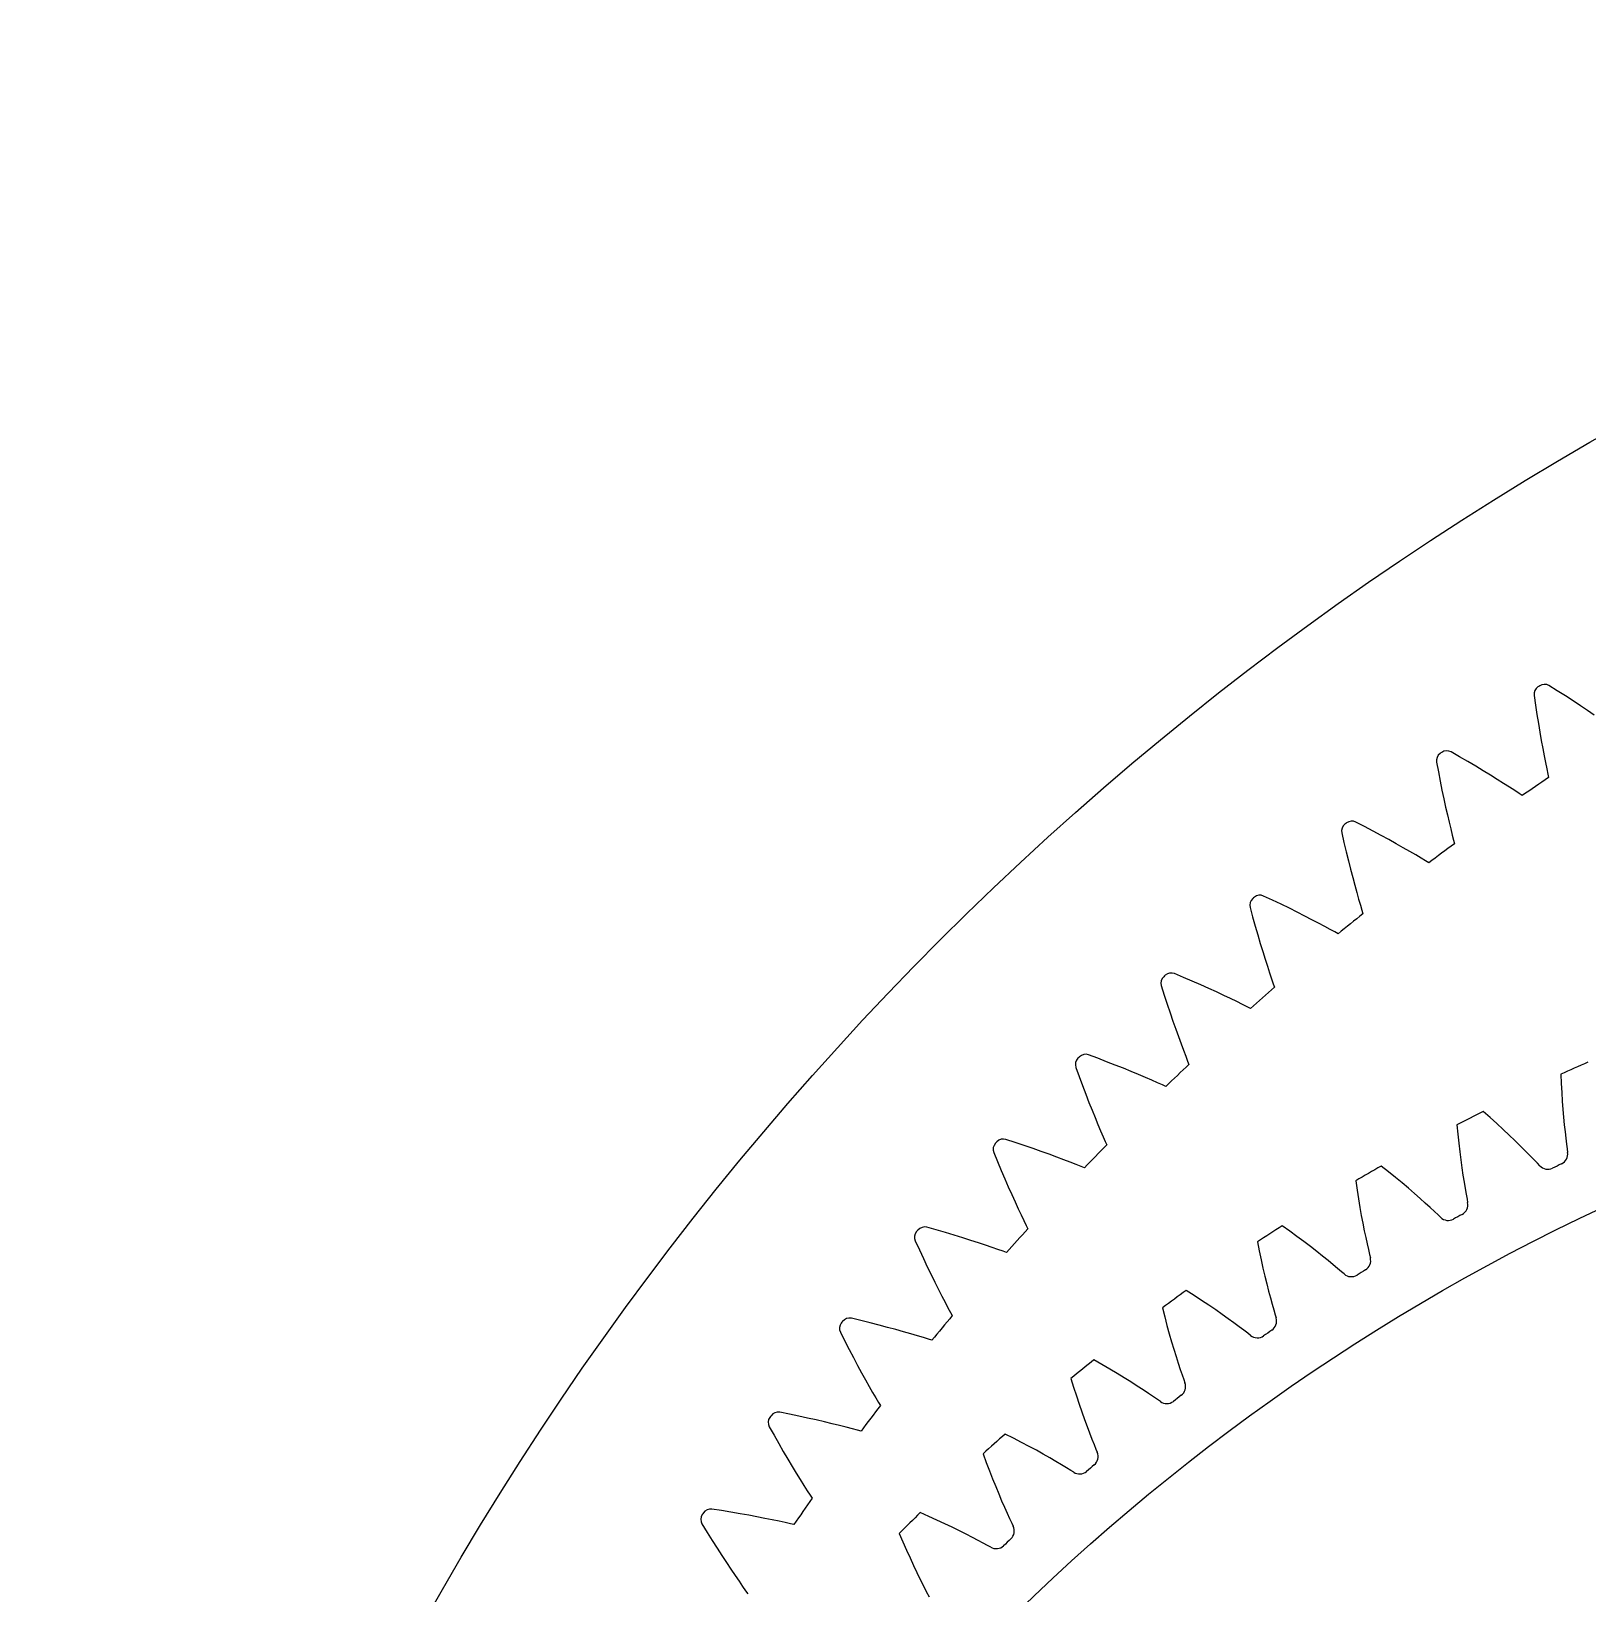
# Model space of a CAD drawing. Header units: millimetres. Extents: x -128 to 128, y -128 to 128.
# Drawn here: x -128.5 to -64, y 63.8 to 128.5 of the extents above; entities that cross this region are included whole.
import ezdxf

# ---------------------------------------------------------------- set-up
doc = ezdxf.new("R2010")
doc.units = ezdxf.units.MM

msp = doc.modelspace()

# ---------------------------------------------------------------- linework, layer by layer
at = {"layer": 'journal'}
msp.add_circle((-26.25, 0), 88, dxfattribs=at)
at = {"layer": 'outer'}
msp.add_circle((0, 0), 128.494929, dxfattribs=at)
at = {"layer": 'output_ring'}
for p, q in [((-66.266322, 100.989546), (-66.207424, 100.586258)), ((-65.303283, 101.175588), (-65.648483, 101.392262)), ((-64.97053, 100.96361), (-65.303283, 101.175588)), ((-64.651248, 100.756706), (-64.97053, 100.96361)), ((-66.207424, 100.586258), (-66.147798, 100.196254)), ((-64.346138, 100.55567), (-64.651248, 100.756706)), ((-64.056095, 100.361462), (-64.346138, 100.55567)), ((-63.782305, 100.175275), (-64.056095, 100.361462)), ((-66.147798, 100.196254), (-66.087375, 99.820622)), ((-66.087375, 99.820622), (-66.026602, 99.460324)), ((-66.026602, 99.460324), (-65.965994, 99.116568)), ((-65.965994, 99.116568), (-65.906164, 98.790919)), ((-69.349836, 98.446019), (-69.703533, 98.648525)), ((-69.008766, 98.2477), (-69.349836, 98.446019)), ((-65.906164, 98.790919), (-65.847872, 98.485496)), ((-65.847872, 98.485496), (-65.792112, 98.20335)), ((-70.304544, 98.221103), (-70.229351, 97.820533)), ((-70.229351, 97.820533), (-70.153968, 97.433265)), ((-68.681361, 98.053905), (-69.008766, 98.2477)), ((-68.368354, 97.865399), (-68.681361, 98.053905)), ((-68.07068, 97.683105), (-68.368354, 97.865399)), ((-65.792112, 98.20335), (-65.74031, 97.949325)), ((-65.74031, 97.949325), (-65.694897, 97.732607)), ((-65.694897, 97.732607), (-65.663261, 97.584752)), ((-70.153968, 97.433265), (-70.078373, 97.06039)), ((-67.789569, 97.508167), (-68.07068, 97.683105)), ((-67.526715, 97.342067), (-67.789569, 97.508167)), ((-67.284594, 97.186848), (-67.526715, 97.342067)), ((-67.06719, 97.045611), (-67.284594, 97.186848)), ((-70.078373, 97.06039), (-70.003049, 96.702851)), ((-70.003049, 96.702851), (-69.928559, 96.361834)), ((-66.882161, 96.923983), (-67.06719, 97.045611)), ((-66.756166, 96.840394), (-66.882161, 96.923983)), ((-69.928559, 96.361834), (-69.855581, 96.038877)), ((-69.855581, 96.038877), (-69.78496, 95.736067)), ((-74.227256, 95.291282), (-74.135891, 94.894088)), ((-73.282447, 95.554703), (-73.64406, 95.74271)), ((-72.93362, 95.37037), (-73.282447, 95.554703)), ((-72.598631, 95.190002), (-72.93362, 95.37037)), ((-72.278242, 95.014336), (-72.598631, 95.190002)), ((-69.78496, 95.736067), (-69.717811, 95.456413)), ((-69.717811, 95.456413), (-69.655758, 95.204696)), ((-69.655758, 95.204696), (-69.601599, 94.989996)), ((-74.135891, 94.894088), (-74.044876, 94.510193)), ((-74.044876, 94.510193), (-73.954232, 94.140688)), ((-71.973424, 94.844255), (-72.278242, 95.014336)), ((-71.685455, 94.680852), (-71.973424, 94.844255)), ((-71.416085, 94.525541), (-71.685455, 94.680852)), ((-71.167873, 94.380262), (-71.416085, 94.525541)), ((-69.601599, 94.989996), (-69.563997, 94.843545)), ((-73.954232, 94.140688), (-73.86448, 93.786496)), ((-70.944924, 94.247952), (-71.167873, 94.380262)), ((-70.755118, 94.133922), (-70.944924, 94.247952)), ((-70.625839, 94.055508), (-70.755118, 94.133922)), ((-73.86448, 93.786496), (-73.776232, 93.448778)), ((-73.776232, 93.448778), (-73.690226, 93.129044)), ((-77.094655, 92.506392), (-77.46359, 92.679589)), ((-73.690226, 93.129044), (-73.607391, 92.829344)), ((-73.607391, 92.829344), (-73.528965, 92.552641)), ((-73.528965, 92.552641), (-73.456761, 92.303646)), ((-78.028013, 92.204898), (-77.920626, 91.811733)), ((-76.738644, 92.336346), (-77.094655, 92.506392)), ((-76.396621, 92.169702), (-76.738644, 92.336346)), ((-76.069376, 92.007164), (-76.396621, 92.169702)), ((-75.757916, 91.849576), (-76.069376, 92.007164)), ((-73.456761, 92.303646), (-73.393946, 92.091317)), ((-73.393946, 92.091317), (-73.35044, 91.946509)), ((-77.920626, 91.811733), (-77.814129, 91.431842)), ((-77.814129, 91.431842), (-77.708585, 91.066314)), ((-75.463561, 91.697978), (-75.757916, 91.849576)), ((-75.188119, 91.55371), (-75.463561, 91.697978)), ((-74.934223, 91.41861), (-75.188119, 91.55371)), ((-74.706096, 91.295443), (-74.934223, 91.41861)), ((-74.511825, 91.189199), (-74.706096, 91.295443)), ((-77.708585, 91.066314), (-77.604553, 90.71605)), ((-77.604553, 90.71605), (-77.502691, 90.382185)), ((-74.379473, 91.116088), (-74.511825, 91.189199)), ((-77.502691, 90.382185), (-77.403798, 90.066199)), ((-77.403798, 90.066199), (-77.308885, 89.770103)), ((-80.780197, 89.306092), (-81.155848, 89.464196)), ((-80.417588, 89.150614), (-80.780197, 89.306092)), ((-77.308885, 89.770103), (-77.21931, 89.496805)), ((-77.21931, 89.496805), (-77.137075, 89.25094)), ((-81.70057, 88.967021), (-81.577338, 88.578531)), ((-80.069092, 88.997968), (-80.417588, 89.150614)), ((-79.735529, 88.848825), (-80.069092, 88.997968)), ((-79.417938, 88.703988), (-79.735529, 88.848825)), ((-79.117682, 88.564443), (-79.417938, 88.703988)), ((-77.137075, 89.25094), (-77.065707, 89.041332)), ((-77.065707, 89.041332), (-77.016368, 88.898407)), ((-81.577338, 88.578531), (-81.455533, 88.203268)), ((-81.455533, 88.203268), (-81.335262, 87.842318)), ((-78.83662, 88.431457), (-79.117682, 88.564443)), ((-78.577457, 88.306757), (-78.83662, 88.431457)), ((-78.344525, 88.192936), (-78.577457, 88.306757)), ((-78.146108, 88.094652), (-78.344525, 88.192936)), ((-78.010903, 88.026965), (-78.146108, 88.094652)), ((-81.335262, 87.842318), (-81.217121, 87.496557)), ((-81.217121, 87.496557), (-81.101813, 87.167095)), ((-81.101813, 87.167095), (-80.990196, 86.855376)), ((-80.990196, 86.855376), (-80.883362, 86.56337)), ((-84.333017, 85.959063), (-84.714767, 86.101814)), ((-80.883362, 86.56337), (-80.782784, 86.293927)), ((-80.782784, 86.293927), (-80.690653, 86.051596)), ((-85.238893, 85.582972), (-85.100019, 85.199795)), ((-83.964405, 85.818408), (-84.333017, 85.959063)), ((-83.610009, 85.68001), (-83.964405, 85.818408)), ((-83.270676, 85.544507), (-83.610009, 85.68001)), ((-82.947477, 85.41266), (-83.270676, 85.544507)), ((-80.690653, 86.051596), (-80.610849, 85.845052)), ((-80.610849, 85.845052), (-80.555758, 85.704244)), ((-85.100019, 85.199795), (-84.963106, 84.829777)), ((-84.963106, 84.829777), (-84.828306, 84.473997)), ((-82.641812, 85.285398), (-82.947477, 85.41266)), ((-82.355591, 85.163911), (-82.641812, 85.285398)), ((-82.091588, 85.049816), (-82.355591, 85.163911)), ((-81.854235, 84.945529), (-82.091588, 85.049816)), ((-81.651998, 84.855366), (-81.854235, 84.945529)), ((-81.514161, 84.793214), (-81.651998, 84.855366)), ((-84.828306, 84.473997), (-84.69625, 84.133308)), ((-84.69625, 84.133308), (-84.567685, 83.808789)), ((-84.567685, 83.808789), (-84.443527, 83.50185)), ((-84.443527, 83.50185), (-84.324947, 83.214413)), ((-84.324947, 83.214413), (-84.213533, 82.949267)), ((-84.213533, 82.949267), (-84.111656, 82.71087)), ((-87.747278, 82.470804), (-88.134499, 82.597966)), ((-87.373269, 82.345202), (-87.747278, 82.470804)), ((-87.013556, 82.22128), (-87.373269, 82.345202)), ((-86.66901, 82.09964), (-87.013556, 82.22128)), ((-84.111656, 82.71087), (-84.023548, 82.507729)), ((-84.023548, 82.507729), (-83.962796, 82.369269)), ((-88.637169, 82.05831), (-88.48288, 81.681076)), ((-88.48288, 81.681076), (-88.331085, 81.31691)), ((-86.340733, 81.980999), (-86.66901, 82.09964)), ((-86.030162, 81.866229), (-86.340733, 81.980999)), ((-85.739253, 81.756441), (-86.030162, 81.866229)), ((-85.470843, 81.653138), (-85.739253, 81.756441)), ((-85.229459, 81.558556), (-85.470843, 81.653138)), ((-85.023734, 81.476663), (-85.229459, 81.558556)), ((-88.331085, 81.31691), (-88.181978, 80.966885)), ((-88.181978, 80.966885), (-88.036223, 80.631828)), ((-84.883491, 81.420148), (-85.023734, 81.476663)), ((-88.036223, 80.631828), (-87.894612, 80.312786)), ((-87.894612, 80.312786), (-87.758117, 80.011131)), ((-87.758117, 80.011131), (-87.627986, 79.728735)), ((-87.627986, 79.728735), (-87.505918, 79.468323)), ((-91.017371, 78.847045), (-91.409427, 78.95841)), ((-87.505918, 79.468323), (-87.394465, 79.234249)), ((-87.394465, 79.234249), (-87.298196, 79.034846)), ((-87.298196, 79.034846), (-87.231883, 78.898962)), ((-91.889814, 78.398827), (-91.720364, 78.028155)), ((-90.638579, 78.736703), (-91.017371, 78.847045)), ((-90.274139, 78.62746), (-90.638579, 78.736703)), ((-89.924947, 78.519884), (-90.274139, 78.62746)), ((-89.592132, 78.414644), (-89.924947, 78.519884)), ((-89.277165, 78.312554), (-89.592132, 78.414644)), ((-88.982045, 78.214645), (-89.277165, 78.312554)), ((-91.720364, 78.028155), (-91.553936, 77.67044)), ((-91.553936, 77.67044), (-91.390766, 77.326745)), ((-88.70967, 78.122305), (-88.982045, 78.214645)), ((-88.464651, 78.037583), (-88.70967, 78.122305)), ((-88.255776, 77.964094), (-88.464651, 78.037583)), ((-88.113358, 77.913309), (-88.255776, 77.964094)), ((-91.390766, 77.326745), (-91.231553, 76.99787)), ((-91.231553, 76.99787), (-91.077129, 76.684829)), ((-91.077129, 76.684829), (-90.928521, 76.388953)), ((-90.928521, 76.388953), (-90.787053, 76.112063)), ((-90.787053, 76.112063), (-90.654532, 75.856811)), ((-90.654532, 75.856811), (-90.533684, 75.627447)), ((-94.137922, 75.09374), (-94.53417, 75.189126)), ((-93.75497, 74.99884), (-94.137922, 75.09374)), ((-90.533684, 75.627447), (-90.429414, 75.432109)), ((-90.429414, 75.432109), (-90.357648, 75.299024)), ((-94.991485, 74.610534), (-94.807152, 74.247035)), ((-93.386402, 74.904456), (-93.75497, 74.99884)), ((-93.033138, 74.811119), (-93.386402, 74.904456)), ((-92.696331, 74.719453), (-93.033138, 74.811119)), ((-92.377485, 74.630211), (-92.696331, 74.719453)), ((-92.078641, 74.544343), (-92.377485, 74.630211)), ((-91.802746, 74.463117), (-92.078641, 74.544343)), ((-91.554495, 74.388394), (-91.802746, 74.463117)), ((-94.807152, 74.247035), (-94.626364, 73.896358)), ((-94.626364, 73.896358), (-94.4494, 73.559558)), ((-91.342814, 74.32343), (-91.554495, 74.388394)), ((-91.198455, 74.278459), (-91.342814, 74.32343)), ((-94.4494, 73.559558), (-94.27699, 73.237405)), ((-94.27699, 73.237405), (-94.110006, 72.93088)), ((-94.110006, 72.93088), (-93.94953, 72.641269)), ((-93.94953, 72.641269), (-93.796957, 72.37034)), ((-93.796957, 72.37034), (-93.654201, 72.120668)), ((-93.654201, 72.120668), (-93.524157, 71.896389)), ((-93.524157, 71.896389), (-93.412056, 71.705438)), ((-97.103806, 71.217057), (-97.503593, 71.296307)), ((-96.717322, 71.137754), (-97.103806, 71.217057)), ((-93.412056, 71.705438), (-93.334956, 71.57537)), ((-97.937084, 70.699657), (-97.738173, 70.343926)), ((-96.345232, 71.058384), (-96.717322, 71.137754)), ((-95.988475, 70.97944), (-96.345232, 71.058384)), ((-95.64823, 70.901499), (-95.988475, 70.97944)), ((-95.32603, 70.825252), (-95.64823, 70.901499)), ((-95.023951, 70.751565), (-95.32603, 70.825252)), ((-94.744991, 70.681586), (-95.023951, 70.751565)), ((-94.493916, 70.616985), (-94.744991, 70.681586)), ((-94.279776, 70.560653), (-94.493916, 70.616985)), ((-94.133713, 70.521569), (-94.279776, 70.560653)), ((-97.738173, 70.343926), (-97.543321, 70.000864)), ((-97.543321, 70.000864), (-97.352853, 69.671512)), ((-97.352853, 69.671512), (-97.167529, 69.356611)), ((-97.167529, 69.356611), (-96.988261, 69.057105)), ((-96.988261, 69.057105), (-96.81618, 68.774235)), ((-96.81618, 68.774235), (-96.652753, 68.509712)), ((-96.652753, 68.509712), (-96.499996, 68.26603)), ((-96.499996, 68.26603), (-96.360969, 68.047206)), ((-96.360969, 68.047206), (-96.241222, 67.860954)), ((-96.241222, 67.860954), (-96.158915, 67.734118)), ((-100.721774, 66.67262), (-100.508609, 66.325243)), ((-99.910147, 67.223365), (-100.312818, 67.286347)), ((-99.520767, 67.159789), (-99.910147, 67.223365)), ((-99.145767, 67.095564), (-99.520767, 67.159789)), ((-98.786103, 67.031142), (-99.145767, 67.095564)), ((-98.442979, 66.967053), (-98.786103, 67.031142)), ((-98.117954, 66.903926), (-98.442979, 66.967053)), ((-97.813137, 66.842542), (-98.117954, 66.903926)), ((-97.531571, 66.783926), (-97.813137, 66.842542)), ((-97.278083, 66.729552), (-97.531571, 66.783926)), ((-97.061837, 66.681946), (-97.278083, 66.729552)), ((-96.91431, 66.648812), (-97.061837, 66.681946)), ((-100.508609, 66.325243), (-100.300015, 65.990359)), ((-100.300015, 65.990359), (-100.096357, 65.668996)), ((-100.096357, 65.668996), (-99.898423, 65.361864)), ((-99.898423, 65.361864), (-99.707164, 65.069869)), ((-99.707164, 65.069869), (-99.523762, 64.794206)), ((-99.523762, 64.794206), (-99.349748, 64.536522)), ((-99.349748, 64.536522), (-99.187241, 64.299231)), ((-99.187241, 64.299231), (-99.039461, 64.086221)), ((-99.039461, 64.086221), (-98.912265, 63.904975)), ((-98.912265, 63.904975), (-98.824885, 63.781579))]:
    msp.add_line(p, q, dxfattribs=at)
for centre, radius, start, end in [((-65.909619, 101.038152), 0.36, 123.117378, 187.759522), ((0, 0), 120.994929, 123.076171, 123.117378), ((-65.836935, 101.085528), 0.36, 58.434027, 123.076171), ((-69.950104, 98.284124), 0.36, 125.439958, 190.082102), ((0, 0), 120.994929, 125.398751, 125.439958), ((-69.8794, 98.334406), 0.36, 60.756608, 125.398751), ((0, 0), 117.619929, 123.935996, 124.580133), ((-73.807053, 95.421722), 0.36, 63.079188, 127.721332), ((-73.875661, 95.368615), 0.36, 127.762539, 192.404683), ((0, 0), 120.994929, 127.721332, 127.762539), ((0, 0), 117.619929, 126.258577, 126.902714), ((-77.67984, 92.296416), 0.36, 130.08512, 194.727263), ((0, 0), 120.994929, 130.043913, 130.08512), ((-77.613441, 92.352259), 0.36, 65.401769, 130.043913), ((0, 0), 117.619929, 128.581157, 129.225294), ((-81.356392, 89.072574), 0.36, 132.4077, 197.049844), ((0, 0), 120.994929, 132.366493, 132.4077), ((-81.29231, 89.131062), 0.36, 67.724349, 132.366493), ((0, 0), 117.619929, 130.903738, 131.547875), ((-84.837617, 85.763423), 0.36, 70.04693, 134.689074), ((-84.899275, 85.702386), 0.36, 134.730281, 199.372425), ((0, 0), 120.994929, 134.689074, 134.730281), ((0, 0), 117.619929, 133.226319, 133.870455), ((-88.30267, 82.19139), 0.36, 137.052862, 201.695005), ((0, 0), 120.994929, 137.011655, 137.052862), ((-88.243535, 82.254875), 0.36, 72.369511, 137.011655), ((0, 0), 117.619929, 135.548899, 136.193036), ((-91.504469, 78.611183), 0.36, 74.692091, 139.334235), ((-91.560983, 78.545353), 0.36, 139.375442, 204.017586), ((0, 0), 120.994929, 139.334235, 139.375442), ((0, 0), 117.619929, 137.87148, 138.515617), ((-94.615062, 74.838332), 0.36, 77.014672, 141.656816), ((0, 0), 117.619929, 140.194061, 140.838197), ((-94.668861, 74.770266), 0.36, 141.698023, 206.340167), ((0, 0), 120.994929, 141.656816, 141.698023), ((-97.570203, 70.942523), 0.36, 79.337253, 143.979397), ((0, 0), 117.619929, 142.516641, 143.160778), ((-97.621199, 70.872332), 0.36, 144.020603, 208.662747), ((0, 0), 120.994929, 143.979397, 144.020603), ((0, 0), 117.619929, 144.839222, 145.483359), ((-100.413146, 66.857955), 0.36, 146.343184, 210.985328), ((0, 0), 120.994929, 146.301977, 146.343184), ((-100.365036, 66.930155), 0.36, 81.659833, 146.301977)]:
    msp.add_arc(centre, radius, start, end, dxfattribs=at)
at = {"layer": 'thin_ring_external'}
for p, q in [((-65.156133, 85.295811), (-65.139738, 84.912145)), ((-65.139738, 84.912145), (-65.119859, 84.541424)), ((-65.119859, 84.541424), (-65.096854, 84.18441)), ((-65.096854, 84.18441), (-65.071125, 83.842033)), ((-68.085239, 83.500281), (-68.374057, 83.753366)), ((-67.808694, 83.252587), (-68.085239, 83.500281)), ((-65.071125, 83.842033), (-65.043134, 83.515451)), ((-65.043134, 83.515451), (-65.013422, 83.20616)), ((-69.460637, 83.197977), (-69.424673, 82.815649)), ((-67.544792, 83.011042), (-67.808694, 83.252587)), ((-67.294006, 82.776541), (-67.544792, 83.011042)), ((-65.013422, 83.20616), (-64.982642, 82.916173)), ((-64.982642, 82.916173), (-64.951628, 82.648387)), ((-69.424673, 82.815649), (-69.385891, 82.446426)), ((-69.385891, 82.446426), (-69.344686, 82.091053)), ((-67.056951, 82.55017), (-67.294006, 82.776541)), ((-66.834452, 82.333287), (-67.056951, 82.55017)), ((-66.627672, 82.127663), (-66.834452, 82.333287)), ((-64.951628, 82.648387), (-64.921521, 82.407384)), ((-64.921521, 82.407384), (-64.894155, 82.201858)), ((-64.894155, 82.201858), (-64.876634, 82.060718)), ((-69.344686, 82.091053), (-69.301509, 81.750436)), ((-69.301509, 81.750436), (-69.25688, 81.42571)), ((-66.438344, 81.93576), (-66.627672, 82.127663)), ((-66.269327, 81.761342), (-66.438344, 81.93576)), ((-66.126249, 81.61128), (-66.269327, 81.761342)), ((-66.027197, 81.509219), (-66.126249, 81.61128)), ((-72.294242, 81.255227), (-72.595606, 81.493235)), ((-72.005409, 81.021977), (-72.294242, 81.255227)), ((-71.729518, 80.794222), (-72.005409, 81.021977)), ((-69.25688, 81.42571), (-69.211413, 81.118339)), ((-69.211413, 81.118339), (-69.165867, 80.830302)), ((-73.652409, 80.883089), (-73.59697, 80.503097)), ((-73.59697, 80.503097), (-73.539386, 80.136335)), ((-71.467086, 80.572833), (-71.729518, 80.794222)), ((-71.218781, 80.358861), (-71.467086, 80.572833)), ((-70.985499, 80.153621), (-71.218781, 80.358861)), ((-69.165867, 80.830302), (-69.121219, 80.564448)), ((-69.121219, 80.564448), (-69.078846, 80.325298)), ((-69.078846, 80.325298), (-69.041022, 80.121437)), ((-73.539386, 80.136335), (-73.48009, 79.783529)), ((-73.48009, 79.783529), (-73.419577, 79.445562)), ((-70.768488, 79.958824), (-70.985499, 80.153621)), ((-70.569609, 79.776839), (-70.768488, 79.958824)), ((-70.391907, 79.611278), (-70.569609, 79.776839)), ((-70.241353, 79.468718), (-70.391907, 79.611278)), ((-69.041022, 80.121437), (-69.016316, 79.981375)), ((-76.38312, 78.798188), (-76.696243, 79.020498)), ((-73.419577, 79.445562), (-73.358425, 79.123538)), ((-73.358425, 79.123538), (-73.297323, 78.818889)), ((-70.137219, 79.371848), (-70.241353, 79.468718)), ((-77.720514, 78.357187), (-77.645745, 77.98052)), ((-76.082754, 78.57999), (-76.38312, 78.798188)), ((-75.795594, 78.366619), (-76.082754, 78.57999)), ((-75.5222, 78.158919), (-75.795594, 78.366619)), ((-73.297323, 78.818889), (-73.237129, 78.533554)), ((-73.237129, 78.533554), (-73.178965, 78.270327)), ((-77.645745, 77.98052), (-77.569508, 77.617178)), ((-75.263293, 77.957905), (-75.5222, 78.158919)), ((-75.019835, 77.764844), (-75.263293, 77.957905)), ((-74.793162, 77.581382), (-75.019835, 77.764844)), ((-73.178965, 78.270327), (-73.124436, 78.033652)), ((-73.124436, 78.033652), (-73.076252, 77.831988)), ((-73.076252, 77.831988), (-73.044427, 77.693371)), ((-77.569508, 77.617178), (-77.492275, 77.26786)), ((-77.492275, 77.26786), (-77.414584, 76.933423)), ((-74.585249, 77.409789), (-74.793162, 77.581382)), ((-74.399325, 77.253518), (-74.585249, 77.409789)), ((-74.241689, 77.11883), (-74.399325, 77.253518)), ((-74.132745, 77.027404), (-74.241689, 77.11883)), ((-77.414584, 76.933423), (-77.337069, 76.614941)), ((-77.337069, 76.614941), (-77.260492, 76.31381)), ((-80.341206, 76.135574), (-80.665273, 76.341605)), ((-80.030091, 75.932997), (-80.341206, 76.135574)), ((-79.732411, 75.734567), (-80.030091, 75.932997)), ((-79.448768, 75.541097), (-79.732411, 75.734567)), ((-77.260492, 76.31381), (-77.185807, 76.031921)), ((-77.185807, 76.031921), (-77.114278, 75.772007)), ((-77.114278, 75.772007), (-77.047736, 75.538425)), ((-81.654338, 75.626859), (-81.560434, 75.254502)), ((-81.560434, 75.254502), (-81.465744, 74.895526)), ((-79.179935, 75.353565), (-79.448768, 75.541097)), ((-78.926937, 75.173188), (-79.179935, 75.353565)), ((-78.691191, 75.001539), (-78.926937, 75.173188)), ((-77.047736, 75.538425), (-76.989317, 75.339484)), ((-76.989317, 75.339484), (-76.950456, 75.202673)), ((-81.465744, 74.895526), (-81.370775, 74.550607)), ((-81.370775, 74.550607), (-81.276109, 74.220573)), ((-78.474789, 74.840786), (-78.691191, 75.001539)), ((-78.281128, 74.694212), (-78.474789, 74.840786)), ((-78.116819, 74.567749), (-78.281128, 74.694212)), ((-78.003349, 74.482005), (-78.116819, 74.567749)), ((-81.276109, 74.220573), (-81.182433, 73.906465)), ((-81.182433, 73.906465), (-81.09058, 73.609637)), ((-84.158175, 73.27433), (-84.492339, 73.463545)), ((-83.837122, 73.087903), (-84.158175, 73.27433)), ((-81.09058, 73.609637), (-81.001599, 73.331929)), ((-81.001599, 73.331929), (-80.916892, 73.076006)), ((-85.443619, 72.69923), (-85.330824, 72.332153)), ((-83.529698, 72.904932), (-83.837122, 73.087903)), ((-83.236546, 72.726197), (-83.529698, 72.904932)), ((-82.958489, 72.552637), (-83.236546, 72.726197)), ((-82.696611, 72.385413), (-82.958489, 72.552637)), ((-80.916892, 73.076006), (-80.83851, 72.846126)), ((-80.83851, 72.846126), (-80.770009, 72.650429)), ((-80.770009, 72.650429), (-80.724213, 72.51578)), ((-85.330824, 72.332153), (-85.217928, 71.978481)), ((-85.217928, 71.978481), (-85.105472, 71.638861)), ((-82.452408, 72.226025), (-82.696611, 72.385413)), ((-82.228079, 72.076532), (-82.452408, 72.226025)), ((-82.027187, 71.940037), (-82.228079, 72.076532)), ((-81.856636, 71.822129), (-82.027187, 71.940037)), ((-85.105472, 71.638861), (-84.994078, 71.314091)), ((-84.994078, 71.314091), (-84.884485, 71.005176)), ((-81.738936, 71.742291), (-81.856636, 71.822129)), ((-84.884485, 71.005176), (-84.777595, 70.713425)), ((-84.777595, 70.713425), (-84.67455, 70.440622)), ((-87.824068, 70.221922), (-88.167457, 70.393828)), ((-87.493915, 70.052132), (-87.824068, 70.221922)), ((-87.177549, 69.885096), (-87.493915, 70.052132)), ((-84.67455, 70.440622), (-84.576887, 70.189359)), ((-84.576887, 70.189359), (-84.486869, 69.963781)), ((-84.486869, 69.963781), (-84.408465, 69.771836)), ((-89.07847, 69.581937), (-88.947079, 69.221098)), ((-86.875653, 69.721563), (-87.177549, 69.885096)), ((-86.589097, 69.562427), (-86.875653, 69.721563)), ((-86.319021, 69.408793), (-86.589097, 69.562427)), ((-86.066999, 69.262082), (-86.319021, 69.408793)), ((-85.83533, 69.124238), (-86.066999, 69.262082)), ((-84.408465, 69.771836), (-84.355853, 69.639702)), ((-88.947079, 69.221098), (-88.816272, 68.873651)), ((-88.816272, 68.873651), (-88.686621, 68.540217)), ((-85.62773, 68.998179), (-85.83533, 69.124238)), ((-85.451381, 68.889134), (-85.62773, 68.998179)), ((-85.329757, 68.815409), (-85.451381, 68.889134)), ((-88.686621, 68.540217), (-88.558789, 68.221558)), ((-88.558789, 68.221558), (-88.433566, 67.918642)), ((-88.433566, 67.918642), (-88.311919, 67.63273)), ((-88.311919, 67.63273), (-88.195079, 67.365544)), ((-88.195079, 67.365544), (-88.084713, 67.119595)), ((-91.329321, 66.986313), (-91.68104, 67.140461)), ((-90.990929, 66.833602), (-91.329321, 66.986313)), ((-90.666447, 66.682938), (-90.990929, 66.833602)), ((-90.356595, 66.535034), (-90.666447, 66.682938)), ((-88.084713, 67.119595), (-87.983294, 66.898908)), ((-87.983294, 66.898908), (-87.895192, 66.711217)), ((-87.895192, 66.711217), (-87.835902, 66.581941)), ((-92.549409, 66.283112), (-92.399765, 65.929453)), ((-90.062287, 66.390737), (-90.356595, 66.535034)), ((-89.784719, 66.251093), (-90.062287, 66.390737)), ((-89.525534, 66.117442), (-89.784719, 66.251093)), ((-89.287129, 65.991607), (-89.525534, 66.117442)), ((-92.399765, 65.929453), (-92.251388, 65.589139)), ((-92.251388, 65.589139), (-92.10488, 65.262759)), ((-89.073363, 65.876313), (-89.287129, 65.991607)), ((-88.891676, 65.776414), (-89.073363, 65.876313)), ((-88.766447, 65.708996), (-88.891676, 65.776414)), ((-92.10488, 65.262759), (-91.960944, 64.951043)), ((-91.960944, 64.951043), (-91.820418, 64.654916)), ((-91.820418, 64.654916), (-91.68433, 64.375588)), ((-91.68433, 64.375588), (-91.554, 64.114717)), ((-91.554, 64.114717), (-91.43122, 63.874724)), ((-91.43122, 63.874724), (-91.318665, 63.659504))]:
    msp.add_line(p, q, dxfattribs=at)
for centre, radius, start, end in [((-26.25, 0), 93.75, 113.773445, 114.519238), ((-26.25, 0), 93.75, 116.700274, 117.446067), ((-26.25, 0), 90.375, 115.479116, 115.740397), ((-65.321287, 81.991555), 0.45, 295.479116, 8.841076), ((-26.25, 0), 93.75, 119.627104, 120.372896), ((-65.694778, 81.81253), 0.45, 222.378436, 295.740397), ((-69.456858, 79.889599), 0.45, 298.405945, 11.767905), ((-26.25, 0), 93.75, 122.553933, 123.299726), ((-69.820721, 79.691737), 0.45, 225.305266, 298.667226), ((-26.25, 0), 90.375, 118.405945, 118.667226), ((-73.479708, 77.57922), 0.45, 301.332774, 14.694734), ((-73.832993, 77.363036), 0.45, 228.232095, 301.594055), ((-26.25, 0), 90.375, 121.332774, 121.594055), ((-26.25, 0), 93.75, 125.480762, 126.226555), ((-77.37934, 75.066445), 0.45, 304.259603, 17.621564), ((-77.721126, 74.832505), 0.45, 231.158924, 304.520884), ((-26.25, 0), 90.375, 124.259603, 124.520884), ((-26.25, 0), 93.75, 128.407592, 129.153384), ((-81.145582, 72.357831), 0.45, 307.186433, 20.548393), ((-26.25, 0), 90.375, 127.186433, 127.447714), ((-81.474977, 72.106744), 0.45, 234.085753, 307.447714), ((-26.25, 0), 93.75, 131.334421, 132.080213), ((-84.768608, 69.460443), 0.45, 310.113262, 23.475222), ((-85.084753, 69.192865), 0.45, 237.012583, 310.374543), ((-26.25, 0), 90.375, 130.113262, 130.374543), ((-26.25, 0), 93.75, 134.26125, 135.007043), ((-26.25, 0), 90.375, 133.040091, 133.301372), ((-88.238965, 66.381841), 0.45, 313.040091, 26.402051), ((-88.541035, 66.098469), 0.45, 239.939412, 313.301372)]:
    msp.add_arc(centre, radius, start, end, dxfattribs=at)

doc.saveas('drawing.dxf')
